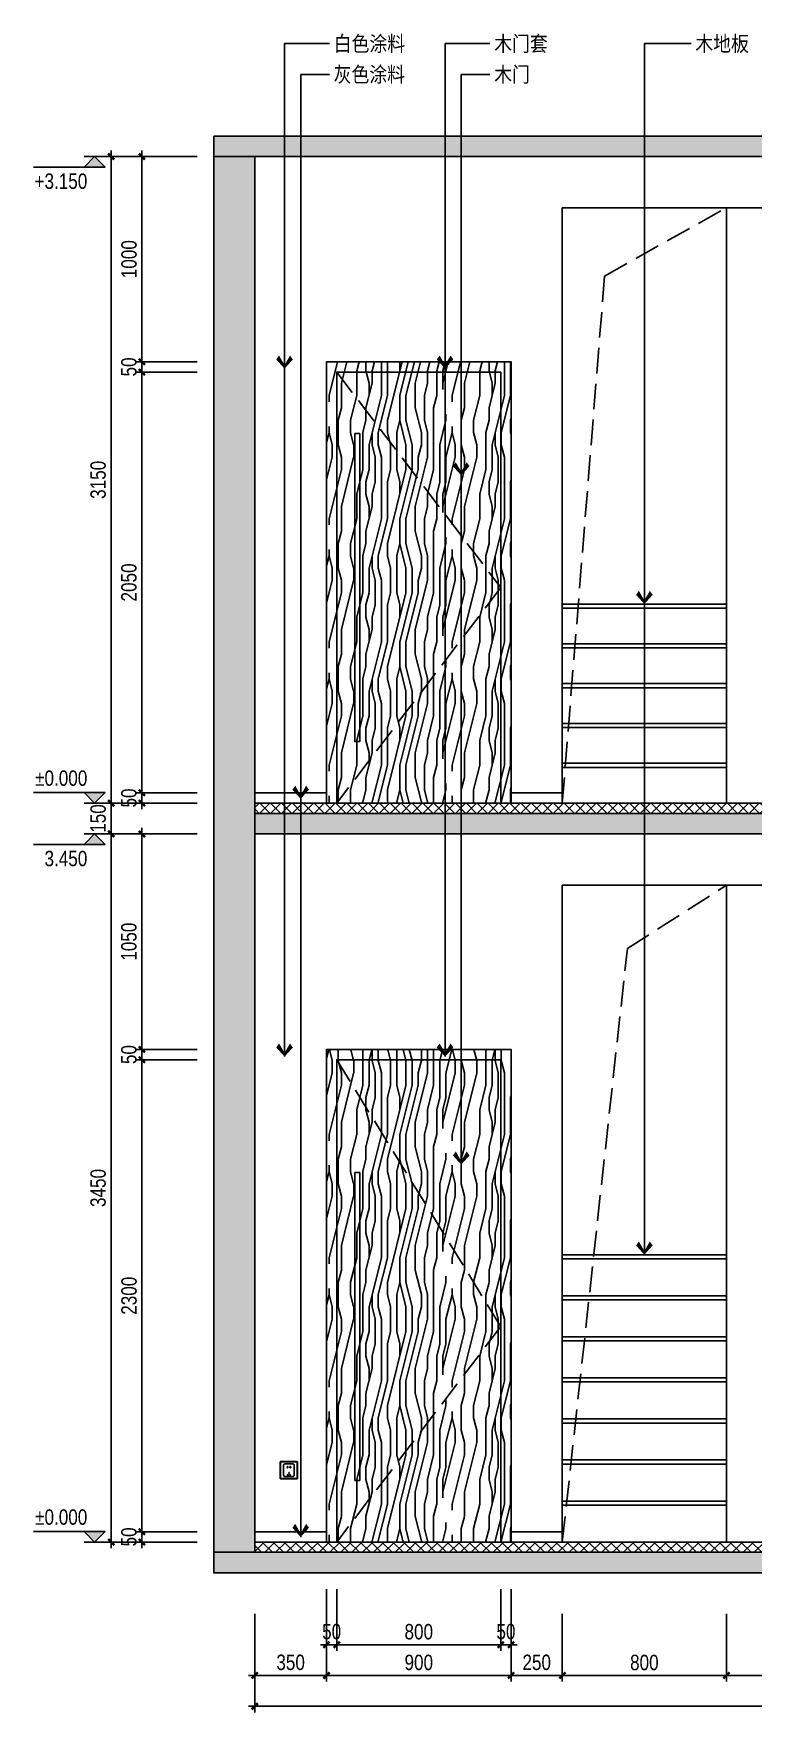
# Model space of a CAD drawing. Extents: x 468514 to 728049, y -74127 to 69080.
# Drawn here: x 507299 to 510810, y 845 to 9024 of the extents above; entities that cross this region are included whole.
import ezdxf
from ezdxf.enums import TextEntityAlignment as Align

# ---------------------------------------------------------------- set-up
doc = ezdxf.new("R2010")
doc.units = 0
doc.header["$LTSCALE"] = 500
doc.header["$MEASUREMENT"] = 0
doc.linetypes.add('DASH', pattern=[0.35, 0.25, -0.1])
doc.layers.get('Defpoints').update_dxf_attribs({"color": 229})
for name, color, linetype in [('E 立面填充', 250, 'Continuous'), ('E 立面墙体', 245, 'Continuous'), ('E 立面家具、洁具', 153, 'Continuous'), ('E 立面材料分格线', 8, 'Continuous'), ('E 立面材料类别线', 154, 'Continuous'), ('E 立面标注尺寸', 9, 'Continuous'), ('E 立面装饰完成线', 225, 'Continuous'), ('E 立面门', 107, 'Continuous')]:
    doc.layers.add(name, color=color, linetype=linetype)
doc.styles.add('PDC DIM', font='PMingLiU-ExtB.ttf', dxfattribs={"width": 0.85})
doc.styles.add('Xref-标准套房C$0$黑体', font='simhei.ttf')
doc.dimstyles.new('PDC-A2', dxfattribs={"dimscale": 0, "dimtxt": 2.5, "dimasz": 1, "dimexe": 1, "dimexo": 1, "dimgap": 0.7, "dimtad": 1, "dimdec": 0, "dimtxsty": 'PDC DIM', "dimblk": 'ARCHTICK', "dimcen": 1, "dimdle": 1, "dimclrd": 8, "dimclre": 8, "dimclrt": 9, "dimadec": 0, "dimazin": 0, "dimtfac": 1, "dimtdec": 0, "dimtix": 1, "dimtmove": 2, "dimatfit": 3, "dimldrblk": 'PDC A2 T R', "dimfxl": 10, "dimfxlon": 1, "dimarcsym": 0})

# ---------------------------------------------------------------- blocks, each defined once
blk = doc.blocks.new('ffffaasd')
at = {"linetype": 'DASH', "lineweight": -2, "ltscale": 20}
for p, q in [((69855.2, 418079.7), (69855.2, 418028.7)), ((69901.2, 418084.7), (69860.2, 418084.7)), ((69906.2, 418079.7), (69906.2, 418028.7)), ((69901.2, 418023.7), (69860.2, 418023.7))]:
    blk.add_line(p, q, dxfattribs=at)
for points in [[(69843.2, 418011.7), (69918.2, 418011.7, 0.414214), (69923.2, 418016.7), (69923.2, 418091.7, 0.414214), (69918.2, 418096.7), (69843.2, 418096.7, 0.414214), (69838.2, 418091.7), (69838.2, 418016.7, 0.414214)], [(69843.2, 418013.7), (69918.2, 418013.7, 0.414214), (69921.2, 418016.7), (69921.2, 418091.7, 0.414214), (69918.2, 418094.7), (69843.2, 418094.7, 0.414214), (69840.2, 418091.7), (69840.2, 418016.7, 0.414214)]]:
    blk.add_lwpolyline(points, format="xyb", close=True, dxfattribs=at)
for points in [[(69873.7, 418066.6), (69875.7, 418066.6), (69875.7, 418071.6), (69873.7, 418071.6)], [(69887.7, 418066.6), (69885.7, 418066.6), (69885.7, 418071.6), (69887.7, 418071.6)]]:
    blk.add_lwpolyline(points, dxfattribs=at)
for points in [[(69879.7, 418037.6), (69881.7, 418037.6), (69881.7, 418043.6), (69879.7, 418043.6)], [(69875.8, 418028.1), (69877.7, 418028.6), (69876.2, 418034.4), (69874.2, 418033.9)], [(69885.6, 418028.1), (69883.7, 418028.6), (69885.2, 418034.4), (69887.2, 418033.9)]]:
    blk.add_lwpolyline(points, close=True, dxfattribs=at)
for centre, radius, start, end in [((69860.2, 418079.7), 5, 90, 180), ((69873.9, 418069.1), 2.51, 93.6471, 266.3529), ((69887.5, 418069.1), 2.51, 273.6471, 86.3529), ((69901.2, 418079.7), 5, 0, 90), ((69860.2, 418028.7), 5, 180, 270), ((69901.2, 418028.7), 5, 270, 0)]:
    blk.add_arc(centre, radius, start, end, dxfattribs=at)
blk = doc.blocks.new('d34')
at = {"linetype": 'ByBlock', "lineweight": -2}
blk.add_blockref('ffffaasd', (0, 0), dxfattribs=at)
blk = doc.blocks.new('_ArchTick')
at = {"color": 0, "linetype": 'ByBlock', "const_width": 0.4}
blk.add_lwpolyline([(-0.5, -0.5), (0.5, 0.5)], dxfattribs=at)
blk = doc.blocks.new('*D1538')
at = {"layer": 'Defpoints', "color": 0, "transparency": 16777216}
for p in [(507827.9, 1725), (508127.9, 1725), (508127.9, 1675)]:
    blk.add_point(p, dxfattribs=at)
at = {"layer": 'E 立面标注尺寸', "color": 8, "lineweight": -2, "transparency": 16777216}
for p, q in [((508097.9, 1725), (507797.9, 1725)), ((507827.9, 1725), (507827.9, 1755)), ((507827.9, 1675), (507827.9, 1725)), ((508097.9, 1675), (507797.9, 1675)), ((507827.9, 1675), (507827.9, 1645))]:
    blk.add_line(p, q, dxfattribs=at)
at = {"layer": 'E 立面标注尺寸', "color": 8, "lineweight": -2, "transparency": 16777216, "xscale": 29.99999882274668, "yscale": 29.99999882274668, "zscale": 29.99999882274668}
for p, rotation in [((507827.9, 1725), 270), ((507827.9, 1675), 90)]:
    blk.add_blockref('_ArchTick', p, dxfattribs=dict(at, rotation=rotation))
at = {"layer": 'E 立面标注尺寸', "color": 9, "transparency": 16777216, "insert": (507764.5, 1700), "char_height": 75, "attachment_point": 5, "rotation": 90, "style": 'PDC DIM'}
blk.add_mtext('50', dxfattribs=at)
blk = doc.blocks.new('PDC A2 T R')
at = {"color": 0, "linetype": 'ByBlock'}
blk.add_line((0, 0), (-2, 0), dxfattribs=at)
for points in [[(-2.15, 0.89), (-1.49, 1.35), (-0.6, 0), (0, 0)], [(-2.15, -0.89), (-1.49, -1.35), (-0.6, 0), (0, 0)]]:
    blk.add_solid(points, dxfattribs=at)
blk = doc.blocks.new('*D1539')
at = {"layer": 'Defpoints', "color": 0, "transparency": 16777216}
for p in [(507827.9, 4025), (508127.9, 4025), (508127.9, 1725)]:
    blk.add_point(p, dxfattribs=at)
at = {"layer": 'E 立面标注尺寸', "color": 8, "lineweight": -2, "transparency": 16777216}
for p, q in [((508097.9, 4025), (507797.9, 4025)), ((507827.9, 1695), (507827.9, 4055)), ((508097.9, 1725), (507797.9, 1725))]:
    blk.add_line(p, q, dxfattribs=at)
at = {"layer": 'E 立面标注尺寸', "color": 8, "lineweight": -2, "transparency": 16777216, "xscale": 29.99999882274668, "yscale": 29.99999882274668, "zscale": 29.99999882274668}
for p, rotation in [((507827.9, 4025), 90), ((507827.9, 1725), 270)]:
    blk.add_blockref('_ArchTick', p, dxfattribs=dict(at, rotation=rotation))
at = {"layer": 'E 立面标注尺寸', "color": 9, "transparency": 16777216, "insert": (507765.2, 2875), "char_height": 75, "attachment_point": 5, "rotation": 90, "style": 'PDC DIM'}
blk.add_mtext('2300', dxfattribs=at)
blk = doc.blocks.new('*D1540')
at = {"layer": 'Defpoints', "color": 0, "transparency": 16777216}
for p in [(507827.9, 4075), (508127.9, 4075), (508127.9, 4025)]:
    blk.add_point(p, dxfattribs=at)
at = {"layer": 'E 立面标注尺寸', "color": 8, "lineweight": -2, "transparency": 16777216}
for p, q in [((507827.9, 4075), (507827.9, 4105)), ((508097.9, 4075), (507797.9, 4075)), ((508097.9, 4025), (507797.9, 4025)), ((507827.9, 4025), (507827.9, 4075)), ((507827.9, 4025), (507827.9, 3995))]:
    blk.add_line(p, q, dxfattribs=at)
at = {"layer": 'E 立面标注尺寸', "color": 8, "lineweight": -2, "transparency": 16777216, "xscale": 29.99999882274668, "yscale": 29.99999882274668, "zscale": 29.99999882274668}
for p, rotation in [((507827.9, 4075), 270), ((507827.9, 4025), 90)]:
    blk.add_blockref('_ArchTick', p, dxfattribs=dict(at, rotation=rotation))
at = {"layer": 'E 立面标注尺寸', "color": 9, "transparency": 16777216, "insert": (507764.5, 4050), "char_height": 75, "attachment_point": 5, "rotation": 90, "style": 'PDC DIM'}
blk.add_mtext('50', dxfattribs=at)
blk = doc.blocks.new('*D1541')
at = {"layer": 'Defpoints', "color": 0, "transparency": 16777216}
for p in [(507827.9, 5125), (508127.9, 5125), (508127.9, 4075)]:
    blk.add_point(p, dxfattribs=at)
at = {"layer": 'E 立面标注尺寸', "color": 8, "lineweight": -2, "transparency": 16777216}
for p, q in [((507827.9, 4045), (507827.9, 5155)), ((508097.9, 5125), (507797.9, 5125)), ((508097.9, 4075), (507797.9, 4075))]:
    blk.add_line(p, q, dxfattribs=at)
at = {"layer": 'E 立面标注尺寸', "color": 8, "lineweight": -2, "transparency": 16777216, "xscale": 29.99999882274668, "yscale": 29.99999882274668, "zscale": 29.99999882274668}
for p, rotation in [((507827.9, 5125), 90), ((507827.9, 4075), 270)]:
    blk.add_blockref('_ArchTick', p, dxfattribs=dict(at, rotation=rotation))
at = {"layer": 'E 立面标注尺寸', "color": 9, "transparency": 16777216, "insert": (507764.5, 4600), "char_height": 75, "attachment_point": 5, "rotation": 90, "style": 'PDC DIM'}
blk.add_mtext('1050', dxfattribs=at)
blk = doc.blocks.new('*D1542')
at = {"layer": 'Defpoints', "color": 0, "transparency": 16777216}
for p in [(507677.9, 5275), (508127.9, 5275), (508127.9, 5125)]:
    blk.add_point(p, dxfattribs=at)
at = {"layer": 'E 立面标注尺寸', "color": 8, "lineweight": -2, "transparency": 16777216}
for p, q in [((507977.9, 5275), (507647.9, 5275)), ((507677.9, 5275), (507677.9, 5305)), ((507677.9, 5125), (507677.9, 5275)), ((507977.9, 5125), (507647.9, 5125)), ((507677.9, 5125), (507677.9, 5095))]:
    blk.add_line(p, q, dxfattribs=at)
at = {"layer": 'E 立面标注尺寸', "color": 8, "lineweight": -2, "transparency": 16777216, "xscale": 29.99999882274668, "yscale": 29.99999882274668, "zscale": 29.99999882274668}
for p, rotation in [((507677.9, 5275), 270), ((507677.9, 5125), 90)]:
    blk.add_blockref('_ArchTick', p, dxfattribs=dict(at, rotation=rotation))
at = {"layer": 'E 立面标注尺寸', "color": 9, "transparency": 16777216, "insert": (507614.5, 5200), "char_height": 75, "attachment_point": 5, "rotation": 90, "style": 'PDC DIM'}
blk.add_mtext('150', dxfattribs=at)
blk = doc.blocks.new('*D1543')
at = {"layer": 'Defpoints', "color": 0, "transparency": 16777216}
for p in [(507827.9, 5325), (508127.9, 5325), (508127.9, 5275)]:
    blk.add_point(p, dxfattribs=at)
at = {"layer": 'E 立面标注尺寸', "color": 8, "lineweight": -2, "transparency": 16777216}
for p, q in [((508097.9, 5325), (507797.9, 5325)), ((507827.9, 5325), (507827.9, 5355)), ((507827.9, 5275), (507827.9, 5325)), ((508097.9, 5275), (507797.9, 5275)), ((507827.9, 5275), (507827.9, 5245))]:
    blk.add_line(p, q, dxfattribs=at)
at = {"layer": 'E 立面标注尺寸', "color": 8, "lineweight": -2, "transparency": 16777216, "xscale": 29.99999882274668, "yscale": 29.99999882274668, "zscale": 29.99999882274668}
for p, rotation in [((507827.9, 5325), 270), ((507827.9, 5275), 90)]:
    blk.add_blockref('_ArchTick', p, dxfattribs=dict(at, rotation=rotation))
at = {"layer": 'E 立面标注尺寸', "color": 9, "transparency": 16777216, "insert": (507764.5, 5300), "char_height": 75, "attachment_point": 5, "rotation": 90, "style": 'PDC DIM'}
blk.add_mtext('50', dxfattribs=at)
blk = doc.blocks.new('*D1544')
at = {"layer": 'Defpoints', "color": 0, "transparency": 16777216}
for p in [(507827.9, 7375), (508127.9, 7375), (508127.9, 5325)]:
    blk.add_point(p, dxfattribs=at)
at = {"layer": 'E 立面标注尺寸', "color": 8, "lineweight": -2, "transparency": 16777216}
for p, q in [((508097.9, 7375), (507797.9, 7375)), ((507827.9, 5295), (507827.9, 7405)), ((508097.9, 5325), (507797.9, 5325))]:
    blk.add_line(p, q, dxfattribs=at)
at = {"layer": 'E 立面标注尺寸', "color": 8, "lineweight": -2, "transparency": 16777216, "xscale": 29.99999882274668, "yscale": 29.99999882274668, "zscale": 29.99999882274668}
for p, rotation in [((507827.9, 7375), 90), ((507827.9, 5325), 270)]:
    blk.add_blockref('_ArchTick', p, dxfattribs=dict(at, rotation=rotation))
at = {"layer": 'E 立面标注尺寸', "color": 9, "transparency": 16777216, "insert": (507764.5, 6350), "char_height": 75, "attachment_point": 5, "rotation": 90, "style": 'PDC DIM'}
blk.add_mtext('2050', dxfattribs=at)
blk = doc.blocks.new('*D1545')
at = {"layer": 'Defpoints', "color": 0, "transparency": 16777216}
for p in [(507827.9, 7425), (508127.9, 7425), (508127.9, 7375)]:
    blk.add_point(p, dxfattribs=at)
at = {"layer": 'E 立面标注尺寸', "color": 8, "lineweight": -2, "transparency": 16777216}
for p, q in [((507827.9, 7425), (507827.9, 7455)), ((508097.9, 7425), (507797.9, 7425)), ((508097.9, 7375), (507797.9, 7375)), ((507827.9, 7375), (507827.9, 7425)), ((507827.9, 7375), (507827.9, 7345))]:
    blk.add_line(p, q, dxfattribs=at)
at = {"layer": 'E 立面标注尺寸', "color": 8, "lineweight": -2, "transparency": 16777216, "xscale": 29.99999882274668, "yscale": 29.99999882274668, "zscale": 29.99999882274668}
for p, rotation in [((507827.9, 7425), 270), ((507827.9, 7375), 90)]:
    blk.add_blockref('_ArchTick', p, dxfattribs=dict(at, rotation=rotation))
at = {"layer": 'E 立面标注尺寸', "color": 9, "transparency": 16777216, "insert": (507764.5, 7400), "char_height": 75, "attachment_point": 5, "rotation": 90, "style": 'PDC DIM'}
blk.add_mtext('50', dxfattribs=at)
blk = doc.blocks.new('*D1546')
at = {"layer": 'Defpoints', "color": 0, "transparency": 16777216}
for p in [(507827.9, 8425), (508127.9, 8425), (508127.9, 7425)]:
    blk.add_point(p, dxfattribs=at)
at = {"layer": 'E 立面标注尺寸', "color": 8, "lineweight": -2, "transparency": 16777216}
for p, q in [((508097.9, 8425), (507797.9, 8425)), ((507827.9, 7395), (507827.9, 8455)), ((508097.9, 7425), (507797.9, 7425))]:
    blk.add_line(p, q, dxfattribs=at)
at = {"layer": 'E 立面标注尺寸', "color": 8, "lineweight": -2, "transparency": 16777216, "xscale": 29.99999882274668, "yscale": 29.99999882274668, "zscale": 29.99999882274668}
for p, rotation in [((507827.9, 8425), 90), ((507827.9, 7425), 270)]:
    blk.add_blockref('_ArchTick', p, dxfattribs=dict(at, rotation=rotation))
at = {"layer": 'E 立面标注尺寸', "color": 9, "transparency": 16777216, "insert": (507765.2, 7925), "char_height": 75, "attachment_point": 5, "rotation": 90, "style": 'PDC DIM'}
blk.add_mtext('1000', dxfattribs=at)
blk = doc.blocks.new('*D1547')
at = {"layer": 'Defpoints', "color": 0, "transparency": 16777216}
for p in [(507677.9, 5125), (508127.9, 5125), (508127.9, 1675)]:
    blk.add_point(p, dxfattribs=at)
at = {"layer": 'E 立面标注尺寸', "color": 8, "lineweight": -2, "transparency": 16777216}
for p, q in [((507677.9, 1645), (507677.9, 5155)), ((507977.9, 5125), (507647.9, 5125)), ((507977.9, 1675), (507647.9, 1675))]:
    blk.add_line(p, q, dxfattribs=at)
at = {"layer": 'E 立面标注尺寸', "color": 8, "lineweight": -2, "transparency": 16777216, "xscale": 29.99999882274668, "yscale": 29.99999882274668, "zscale": 29.99999882274668}
for p, rotation in [((507677.9, 5125), 90), ((507677.9, 1675), 270)]:
    blk.add_blockref('_ArchTick', p, dxfattribs=dict(at, rotation=rotation))
at = {"layer": 'E 立面标注尺寸', "color": 9, "transparency": 16777216, "insert": (507614.5, 3400), "char_height": 75, "attachment_point": 5, "rotation": 90, "style": 'PDC DIM'}
blk.add_mtext('3450', dxfattribs=at)
blk = doc.blocks.new('*D1548')
at = {"layer": 'Defpoints', "color": 0, "transparency": 16777216}
for p in [(507677.9, 8425), (508127.9, 8425), (508127.9, 5275)]:
    blk.add_point(p, dxfattribs=at)
at = {"layer": 'E 立面标注尺寸', "color": 8, "lineweight": -2, "transparency": 16777216}
for p, q in [((507977.9, 8425), (507647.9, 8425)), ((507677.9, 5245), (507677.9, 8455)), ((507977.9, 5275), (507647.9, 5275))]:
    blk.add_line(p, q, dxfattribs=at)
at = {"layer": 'E 立面标注尺寸', "color": 8, "lineweight": -2, "transparency": 16777216, "xscale": 29.99999882274668, "yscale": 29.99999882274668, "zscale": 29.99999882274668}
for p, rotation in [((507677.9, 8425), 90), ((507677.9, 5275), 270)]:
    blk.add_blockref('_ArchTick', p, dxfattribs=dict(at, rotation=rotation))
at = {"layer": 'E 立面标注尺寸', "color": 9, "transparency": 16777216, "insert": (507614.5, 6850), "char_height": 75, "attachment_point": 5, "rotation": 90, "style": 'PDC DIM'}
blk.add_mtext('3150', dxfattribs=at)
blk = doc.blocks.new('*D1612')
at = {"layer": 'Defpoints', "color": 0, "transparency": 16777216}
for p in [(508727.9, 1475), (508777.9, 1475), (508777.9, 1175)]:
    blk.add_point(p, dxfattribs=at)
at = {"layer": 'E 立面标注尺寸', "color": 8, "lineweight": -2, "transparency": 16777216}
for p, q in [((508727.9, 1445), (508727.9, 1145)), ((508777.9, 1445), (508777.9, 1145)), ((508727.9, 1175), (508697.9, 1175)), ((508727.9, 1175), (508777.9, 1175)), ((508777.9, 1175), (508807.9, 1175))]:
    blk.add_line(p, q, dxfattribs=at)
at = {"layer": 'E 立面标注尺寸', "color": 8, "lineweight": -2, "transparency": 16777216, "xscale": 29.99999882274668, "yscale": 29.99999882274668, "zscale": 29.99999882274668}
blk.add_blockref('_ArchTick', (508727.9, 1175), dxfattribs=at)
at = {"layer": 'E 立面标注尺寸', "color": 8, "lineweight": -2, "transparency": 16777216, "xscale": 29.99999882274668, "yscale": 29.99999882274668, "zscale": 29.99999882274668, "rotation": 180}
blk.add_blockref('_ArchTick', (508777.9, 1175), dxfattribs=at)
at = {"layer": 'E 立面标注尺寸', "color": 9, "transparency": 16777216, "insert": (508752.9, 1238.5), "char_height": 75, "attachment_point": 5, "style": 'PDC DIM'}
blk.add_mtext('50', dxfattribs=at)
blk = doc.blocks.new('*D1613')
at = {"layer": 'Defpoints', "color": 0, "transparency": 16777216}
for p in [(508777.9, 1475), (509577.9, 1475), (509577.9, 1175)]:
    blk.add_point(p, dxfattribs=at)
at = {"layer": 'E 立面标注尺寸', "color": 8, "lineweight": -2, "transparency": 16777216}
for p, q in [((508777.9, 1445), (508777.9, 1145)), ((509577.9, 1445), (509577.9, 1145)), ((508747.9, 1175), (509607.9, 1175))]:
    blk.add_line(p, q, dxfattribs=at)
at = {"layer": 'E 立面标注尺寸', "color": 8, "lineweight": -2, "transparency": 16777216, "xscale": 29.99999882274668, "yscale": 29.99999882274668, "zscale": 29.99999882274668, "rotation": 180}
blk.add_blockref('_ArchTick', (508777.9, 1175), dxfattribs=at)
at = {"layer": 'E 立面标注尺寸', "color": 8, "lineweight": -2, "transparency": 16777216, "xscale": 29.99999882274668, "yscale": 29.99999882274668, "zscale": 29.99999882274668}
blk.add_blockref('_ArchTick', (509577.9, 1175), dxfattribs=at)
at = {"layer": 'E 立面标注尺寸', "color": 9, "transparency": 16777216, "insert": (509177.9, 1237.8), "char_height": 75, "attachment_point": 5, "style": 'PDC DIM'}
blk.add_mtext('800', dxfattribs=at)
blk = doc.blocks.new('*D1614')
at = {"layer": 'Defpoints', "color": 0, "transparency": 16777216}
for p in [(509577.9, 1475), (509627.9, 1475), (509627.9, 1175)]:
    blk.add_point(p, dxfattribs=at)
at = {"layer": 'E 立面标注尺寸', "color": 8, "lineweight": -2, "transparency": 16777216}
for p, q in [((509577.9, 1445), (509577.9, 1145)), ((509627.9, 1445), (509627.9, 1145)), ((509577.9, 1175), (509547.9, 1175)), ((509577.9, 1175), (509627.9, 1175)), ((509627.9, 1175), (509657.9, 1175))]:
    blk.add_line(p, q, dxfattribs=at)
at = {"layer": 'E 立面标注尺寸', "color": 8, "lineweight": -2, "transparency": 16777216, "xscale": 29.99999882274668, "yscale": 29.99999882274668, "zscale": 29.99999882274668}
blk.add_blockref('_ArchTick', (509577.9, 1175), dxfattribs=at)
at = {"layer": 'E 立面标注尺寸', "color": 8, "lineweight": -2, "transparency": 16777216, "xscale": 29.99999882274668, "yscale": 29.99999882274668, "zscale": 29.99999882274668, "rotation": 180}
blk.add_blockref('_ArchTick', (509627.9, 1175), dxfattribs=at)
at = {"layer": 'E 立面标注尺寸', "color": 9, "transparency": 16777216, "insert": (509602.9, 1238.5), "char_height": 75, "attachment_point": 5, "style": 'PDC DIM'}
blk.add_mtext('50', dxfattribs=at)
blk = doc.blocks.new('*D1615')
at = {"layer": 'Defpoints', "color": 0, "transparency": 16777216}
for p in [(508377.9, 1475), (508727.9, 1475), (508727.9, 1025)]:
    blk.add_point(p, dxfattribs=at)
at = {"layer": 'E 立面标注尺寸', "color": 8, "lineweight": -2, "transparency": 16777216}
for p, q in [((508377.9, 1325), (508377.9, 995)), ((508727.9, 1325), (508727.9, 995)), ((508347.9, 1025), (508757.9, 1025))]:
    blk.add_line(p, q, dxfattribs=at)
at = {"layer": 'E 立面标注尺寸', "color": 8, "lineweight": -2, "transparency": 16777216, "xscale": 29.99999882274668, "yscale": 29.99999882274668, "zscale": 29.99999882274668, "rotation": 180}
blk.add_blockref('_ArchTick', (508377.9, 1025), dxfattribs=at)
at = {"layer": 'E 立面标注尺寸', "color": 8, "lineweight": -2, "transparency": 16777216, "xscale": 29.99999882274668, "yscale": 29.99999882274668, "zscale": 29.99999882274668}
blk.add_blockref('_ArchTick', (508727.9, 1025), dxfattribs=at)
at = {"layer": 'E 立面标注尺寸', "color": 9, "transparency": 16777216, "insert": (508552.9, 1088.5), "char_height": 75, "attachment_point": 5, "style": 'PDC DIM'}
blk.add_mtext('350', dxfattribs=at)
blk = doc.blocks.new('*D1616')
at = {"layer": 'Defpoints', "color": 0, "transparency": 16777216}
for p in [(508727.9, 1475), (509627.9, 1475), (509627.9, 1025)]:
    blk.add_point(p, dxfattribs=at)
at = {"layer": 'E 立面标注尺寸', "color": 8, "lineweight": -2, "transparency": 16777216}
for p, q in [((508727.9, 1325), (508727.9, 995)), ((509627.9, 1325), (509627.9, 995)), ((508697.9, 1025), (509657.9, 1025))]:
    blk.add_line(p, q, dxfattribs=at)
at = {"layer": 'E 立面标注尺寸', "color": 8, "lineweight": -2, "transparency": 16777216, "xscale": 29.99999882274668, "yscale": 29.99999882274668, "zscale": 29.99999882274668, "rotation": 180}
blk.add_blockref('_ArchTick', (508727.9, 1025), dxfattribs=at)
at = {"layer": 'E 立面标注尺寸', "color": 8, "lineweight": -2, "transparency": 16777216, "xscale": 29.99999882274668, "yscale": 29.99999882274668, "zscale": 29.99999882274668}
blk.add_blockref('_ArchTick', (509627.9, 1025), dxfattribs=at)
at = {"layer": 'E 立面标注尺寸', "color": 9, "transparency": 16777216, "insert": (509177.9, 1088.2), "char_height": 75, "attachment_point": 5, "style": 'PDC DIM'}
blk.add_mtext('900', dxfattribs=at)
blk = doc.blocks.new('*D1617')
at = {"layer": 'Defpoints', "color": 0, "transparency": 16777216}
for p in [(509627.9, 1475), (509877.9, 1475), (509877.9, 1025)]:
    blk.add_point(p, dxfattribs=at)
at = {"layer": 'E 立面标注尺寸', "color": 8, "lineweight": -2, "transparency": 16777216}
for p, q in [((509627.9, 1325), (509627.9, 995)), ((509877.9, 1325), (509877.9, 995)), ((509597.9, 1025), (509907.9, 1025))]:
    blk.add_line(p, q, dxfattribs=at)
at = {"layer": 'E 立面标注尺寸', "color": 8, "lineweight": -2, "transparency": 16777216, "xscale": 29.99999882274668, "yscale": 29.99999882274668, "zscale": 29.99999882274668, "rotation": 180}
blk.add_blockref('_ArchTick', (509627.9, 1025), dxfattribs=at)
at = {"layer": 'E 立面标注尺寸', "color": 8, "lineweight": -2, "transparency": 16777216, "xscale": 29.99999882274668, "yscale": 29.99999882274668, "zscale": 29.99999882274668}
blk.add_blockref('_ArchTick', (509877.9, 1025), dxfattribs=at)
at = {"layer": 'E 立面标注尺寸', "color": 9, "transparency": 16777216, "insert": (509752.9, 1088.5), "char_height": 75, "attachment_point": 5, "style": 'PDC DIM'}
blk.add_mtext('250', dxfattribs=at)
blk = doc.blocks.new('*D1618')
at = {"layer": 'Defpoints', "color": 0, "transparency": 16777216}
for p in [(509877.9, 1475), (510677.9, 1475), (510677.9, 1025)]:
    blk.add_point(p, dxfattribs=at)
at = {"layer": 'E 立面标注尺寸', "color": 8, "lineweight": -2, "transparency": 16777216}
for p, q in [((509877.9, 1325), (509877.9, 995)), ((510677.9, 1325), (510677.9, 995)), ((509847.9, 1025), (510707.9, 1025))]:
    blk.add_line(p, q, dxfattribs=at)
at = {"layer": 'E 立面标注尺寸', "color": 8, "lineweight": -2, "transparency": 16777216, "xscale": 29.99999882274668, "yscale": 29.99999882274668, "zscale": 29.99999882274668, "rotation": 180}
blk.add_blockref('_ArchTick', (509877.9, 1025), dxfattribs=at)
at = {"layer": 'E 立面标注尺寸', "color": 8, "lineweight": -2, "transparency": 16777216, "xscale": 29.99999882274668, "yscale": 29.99999882274668, "zscale": 29.99999882274668}
blk.add_blockref('_ArchTick', (510677.9, 1025), dxfattribs=at)
at = {"layer": 'E 立面标注尺寸', "color": 9, "transparency": 16777216, "insert": (510277.9, 1087.8), "char_height": 75, "attachment_point": 5, "style": 'PDC DIM'}
blk.add_mtext('800', dxfattribs=at)
blk = doc.blocks.new('*D1619')
at = {"layer": 'Defpoints', "color": 0, "transparency": 16777216}
for p in [(510677.9, 1475), (511877.9, 1475), (511877.9, 1025)]:
    blk.add_point(p, dxfattribs=at)
at = {"layer": 'E 立面标注尺寸', "color": 8, "lineweight": -2, "transparency": 16777216}
for p, q in [((510677.9, 1325), (510677.9, 995)), ((511877.9, 1325), (511877.9, 995)), ((510647.9, 1025), (511907.9, 1025))]:
    blk.add_line(p, q, dxfattribs=at)
at = {"layer": 'E 立面标注尺寸', "color": 8, "lineweight": -2, "transparency": 16777216, "xscale": 29.99999882274668, "yscale": 29.99999882274668, "zscale": 29.99999882274668, "rotation": 180}
blk.add_blockref('_ArchTick', (510677.9, 1025), dxfattribs=at)
at = {"layer": 'E 立面标注尺寸', "color": 8, "lineweight": -2, "transparency": 16777216, "xscale": 29.99999882274668, "yscale": 29.99999882274668, "zscale": 29.99999882274668}
blk.add_blockref('_ArchTick', (511877.9, 1025), dxfattribs=at)
at = {"layer": 'E 立面标注尺寸', "color": 9, "transparency": 16777216, "insert": (511277.9, 1087.8), "char_height": 75, "attachment_point": 5, "style": 'PDC DIM'}
blk.add_mtext('1200', dxfattribs=at)
blk = doc.blocks.new('*D1624')
at = {"layer": 'Defpoints', "color": 0, "transparency": 16777216}
for p in [(508377.9, 1475), (517177.9, 1475), (508377.9, 875)]:
    blk.add_point(p, dxfattribs=at)
at = {"layer": 'E 立面标注尺寸', "color": 8, "lineweight": -2, "transparency": 16777216}
for p, q in [((508377.9, 1175), (508377.9, 845)), ((517177.9, 1175), (517177.9, 845)), ((517207.9, 875), (508347.9, 875))]:
    blk.add_line(p, q, dxfattribs=at)
at = {"layer": 'E 立面标注尺寸', "color": 8, "lineweight": -2, "transparency": 16777216, "xscale": 29.99999882274668, "yscale": 29.99999882274668, "zscale": 29.99999882274668, "rotation": 180}
blk.add_blockref('_ArchTick', (508377.9, 875), dxfattribs=at)
at = {"layer": 'E 立面标注尺寸', "color": 8, "lineweight": -2, "transparency": 16777216, "xscale": 29.99999882274668, "yscale": 29.99999882274668, "zscale": 29.99999882274668}
blk.add_blockref('_ArchTick', (517177.9, 875), dxfattribs=at)
at = {"layer": 'E 立面标注尺寸', "color": 9, "transparency": 16777216, "insert": (512777.9, 937.8), "char_height": 75, "attachment_point": 5, "style": 'PDC DIM'}
blk.add_mtext('8800', dxfattribs=at)
blk = doc.blocks.new('A$C37DB5113')
blk.add_hatch(color=256).paths.add_polyline_path([(150, 75), (75, 0), (0, 75)])
for p, q in [((0, 75), (510, 75)), ((0, 75), (75, 0)), ((150, 75), (75, 0)), ((0, 0), (150, 0))]:
    blk.add_line(p, q)
blk.add_lwpolyline([(150, 75), (75, 0), (0, 75), (150, 75)])
at = {"style": 'Xref-标准套房C$0$黑体', "width": 0.8}
blk.add_attdef('%%P0.000', text='', height=105, dxfattribs=at).set_placement((510, 75), align=Align.BOTTOM_RIGHT)

msp = doc.modelspace()

# ---------------------------------------------------------------- hatches: boundary and pattern name
at = {"layer": 'E 立面填充'}
h = msp.add_hatch(dxfattribs=at)
h.set_pattern_fill('木纹5', color=256, scale=150, angle=90, pattern_type=2)
h.set_pattern_definition([(90, (0, 3600), (-600, 4e-14), [120, -180, 60, -240]), (90, (-15, 4020), (-600, 4e-14), [120, -480]), (90, (-45, 3960), (-600, 4e-14), [60, -540]), (90, (-60, 3630), (-600, 4e-14), [30, -420, 30, -120]), (90, (-90, 3840), (-600, 4e-14), [120, -180, 30, -270]), (90, (-105, 3690), (-600, 4e-14), [90, -510]), (90, (-120, 3840), (-600, 4e-14), [180, -420]), (90, (-135, 3660), (-600, 4e-14), [120, -480]), (90, (-150, 3900), (-600, 4e-14), [300, -300]), (90, (-180, 3720), (-600, 4e-14), [60, -180, 120, -240]), (90, (-195, 4140), (-600, 4e-14), [120, -480]), (90, (-210, 4020), (-600, 4e-14), [60, -540]), (90, (-225, 3900), (-600, 4e-14), [60, -540]), (90, (-240, 3600), (-600, 4e-14), [120, -480]), (90, (-255, 3900), (-600, 4e-14), [120, -480]), (90, (-285, 3900), (-600, 4e-14), [120, -120, 120, -240]), (90, (-315, 3780), (-600, 4e-14), [60, -300, 120, -120]), (90, (-330, 3900), (-600, 4e-14), [180, -420]), (90, (-360, 3900), (-600, 4e-14), [120, -480]), (90, (-375, 3660), (-600, 4e-14), [180, -240, 60, -120]), (90, (-405, 3660), (-600, 4e-14), [300, -300]), (90, (-420, 4020), (-600, 4e-14), [60, -540]), (90, (-435, 3840), (-600, 4e-14), [120, -480]), (90, (-450, 3720), (-600, 4e-14), [60, -240, 60, -240]), (90, (-465, 3660), (-600, 4e-14), [60, -180, 120, -240]), (90, (-480, 3780), (-600, 4e-14), [60, -300, 60, -180]), (90, (-495, 3900), (-600, 4e-14), [180, -420]), (90, (-525, 3660), (-600, 4e-14), [120, -480]), (90, (-540, 3960), (-600, 4e-14), [60, -540]), (90, (-555, 4080), (-600, 4e-14), [60, -540]), (104.036243, (-45, 4020), (2e-08, 600), [61.8, -2412.0633]), (104.036243, (-180, 4080), (2e-08, 600), [61.8, -2412.0633]), (104.036243, (-540, 4020), (2e-08, 600), [61.8, -2412.0633]), (104.036243, (-315, 3840), (2e-08, 600), [61.8, -2412.0633]), (104.036243, (-405, 3960), (2e-08, 600), [61.8, -2412.0633]), (104.036243, (-360, 4020), (2e-08, 600), [61.8, -2412.0633]), (104.036243, (-465, 3720), (2e-08, 600), [61.8, -2412.0633]), (104.036243, (-435, 3960), (2e-08, 600), [61.8, -2412.0633]), (104.036243, (-210, 4080), (2e-08, 600), [123.6, -2350.2633]), (104.036243, (-255, 4020), (2e-08, 600), [123.6, -2350.2633]), (104.036243, (-285, 4020), (2e-08, 600), [123.6, -2350.2633]), (255.963757, (-90, 3840), (2e-08, -600), [61.8, -123.6, 61.8, -2226.6633]), (255.963757, (-180, 3720), (2e-08, -600), [61.8, -2412.0633]), (255.963757, (-450, 3720), (2e-08, -600), [123.6, -2350.2633]), (284.036243, (-15, 4020), (-2e-08, -600), [61.8, -2412.0633]), (75.963757, (-15, 4140), (-2e-08, 600), [61.8, -2412.0633]), (75.963757, (-225, 3960), (-2e-08, 600), [61.8, -2412.0633]), (75.963757, (-330, 4080), (-2e-08, 600), [61.8, -2412.0633]), (75.963757, (-375, 3840), (-2e-08, 600), [61.8, -2412.0633]), (75.963757, (-450, 3780), (-2e-08, 600), [61.8, -2412.0633]), (75.963757, (-480, 3840), (-2e-08, 600), [61.8, -2412.0633]), (75.963757, (-375, 3840), (-2e-08, 600), [61.8, -2412.0633]), (75.963757, (-465, 4020), (-2e-08, 600), [247.2, -2226.6633]), (75.963757, (-60, 3660), (-2e-08, 600), [247.2, -2226.6633]), (75.963757, (-105, 3720), (-2e-08, 600), [247.2, -2226.6633]), (75.963757, (-135, 3780), (-2e-08, 600), [61.8, -123.6, 123.6, -2164.8633]), (75.963757, (-180, 3780), (-2e-08, 600), [123.6, -123.6, 123.6, -2103.0633]), (75.963757, (-240, 3720), (-2e-08, 600), [247.2, -2226.6633]), (75.963757, (-285, 3660), (-2e-08, 600), [247.2, -2226.6633]), (75.963757, (-315, 3660), (-2e-08, 600), [247.2, -2226.6633]), (75.963757, (-495, 4080), (-2e-08, 600), [61.8, -2412.0633]), (75.963768, (-555, 4140), (-0.000115, 600), [123.6, -2350.2633]), (75.963768, (-525, 3780), (-0.000115, 600), [123.6, -2350.2633]), (75.963758, (7e-15, 3720), (-1e-05, 600), [247.2, -2226.6633]), (75.963758, (-420, 4080), (-1e-05, 600), [185.4, -2288.4633]), (75.963758, (-375, 4140), (-1e-05, 600), [370.8, -2103.0633])])
h.paths.add_polyline_path([(508727.9, 7425), (509627.9, 7425), (509627.9, 5275), (508727.9, 5275)])
h = msp.add_hatch(dxfattribs=at)
h.set_pattern_fill('木纹5', color=256, scale=150, angle=90, pattern_type=2)
h.set_pattern_definition([(90, (0, 0), (-600, 4e-14), [120, -180, 60, -240]), (90, (-15, 420), (-600, 4e-14), [120, -480]), (90, (-45, 360), (-600, 4e-14), [60, -540]), (90, (-60, 30), (-600, 4e-14), [30, -420, 30, -120]), (90, (-90, 240), (-600, 4e-14), [120, -180, 30, -270]), (90, (-105, 90), (-600, 4e-14), [90, -510]), (90, (-120, 240), (-600, 4e-14), [180, -420]), (90, (-135, 60), (-600, 4e-14), [120, -480]), (90, (-150, 300), (-600, 4e-14), [300, -300]), (90, (-180, 120), (-600, 4e-14), [60, -180, 120, -240]), (90, (-195, 540), (-600, 4e-14), [120, -480]), (90, (-210, 420), (-600, 4e-14), [60, -540]), (90, (-225, 300), (-600, 4e-14), [60, -540]), (90, (-240, 1e-14), (-600, 4e-14), [120, -480]), (90, (-255, 300), (-600, 4e-14), [120, -480]), (90, (-285, 300), (-600, 4e-14), [120, -120, 120, -240]), (90, (-315, 180), (-600, 4e-14), [60, -300, 120, -120]), (90, (-330, 300), (-600, 4e-14), [180, -420]), (90, (-360, 300), (-600, 4e-14), [120, -480]), (90, (-375, 60), (-600, 4e-14), [180, -240, 60, -120]), (90, (-405, 60), (-600, 4e-14), [300, -300]), (90, (-420, 420), (-600, 4e-14), [60, -540]), (90, (-435, 240), (-600, 4e-14), [120, -480]), (90, (-450, 120), (-600, 4e-14), [60, -240, 60, -240]), (90, (-465, 60), (-600, 4e-14), [60, -180, 120, -240]), (90, (-480, 180), (-600, 4e-14), [60, -300, 60, -180]), (90, (-495, 300), (-600, 4e-14), [180, -420]), (90, (-525, 60), (-600, 4e-14), [120, -480]), (90, (-540, 360), (-600, 4e-14), [60, -540]), (90, (-555, 480), (-600, 4e-14), [60, -540]), (104.036243, (-45, 420), (2e-08, 600), [61.8, -2412.0633]), (104.036243, (-180, 480), (2e-08, 600), [61.8, -2412.0633]), (104.036243, (-540, 420), (2e-08, 600), [61.8, -2412.0633]), (104.036243, (-315, 240), (2e-08, 600), [61.8, -2412.0633]), (104.036243, (-405, 360), (2e-08, 600), [61.8, -2412.0633]), (104.036243, (-360, 420), (2e-08, 600), [61.8, -2412.0633]), (104.036243, (-465, 120), (2e-08, 600), [61.8, -2412.0633]), (104.036243, (-435, 360), (2e-08, 600), [61.8, -2412.0633]), (104.036243, (-210, 480), (2e-08, 600), [123.6, -2350.2633]), (104.036243, (-255, 420), (2e-08, 600), [123.6, -2350.2633]), (104.036243, (-285, 420), (2e-08, 600), [123.6, -2350.2633]), (255.963757, (-90, 240), (2e-08, -600), [61.8, -123.6, 61.8, -2226.6633]), (255.963757, (-180, 120), (2e-08, -600), [61.8, -2412.0633]), (255.963757, (-450, 120), (2e-08, -600), [123.6, -2350.2633]), (284.036243, (-15, 420), (-2e-08, -600), [61.8, -2412.0633]), (75.963757, (-15, 540), (-2e-08, 600), [61.8, -2412.0633]), (75.963757, (-225, 360), (-2e-08, 600), [61.8, -2412.0633]), (75.963757, (-330, 480), (-2e-08, 600), [61.8, -2412.0633]), (75.963757, (-375, 240), (-2e-08, 600), [61.8, -2412.0633]), (75.963757, (-450, 180), (-2e-08, 600), [61.8, -2412.0633]), (75.963757, (-480, 240), (-2e-08, 600), [61.8, -2412.0633]), (75.963757, (-375, 240), (-2e-08, 600), [61.8, -2412.0633]), (75.963757, (-465, 420), (-2e-08, 600), [247.2, -2226.6633]), (75.963757, (-60, 60), (-2e-08, 600), [247.2, -2226.6633]), (75.963757, (-105, 120), (-2e-08, 600), [247.2, -2226.6633]), (75.963757, (-135, 180), (-2e-08, 600), [61.8, -123.6, 123.6, -2164.8633]), (75.963757, (-180, 180), (-2e-08, 600), [123.6, -123.6, 123.6, -2103.0633]), (75.963757, (-240, 120), (-2e-08, 600), [247.2, -2226.6633]), (75.963757, (-285, 60), (-2e-08, 600), [247.2, -2226.6633]), (75.963757, (-315, 60), (-2e-08, 600), [247.2, -2226.6633]), (75.963757, (-495, 480), (-2e-08, 600), [61.8, -2412.0633]), (75.963768, (-555, 540), (-0.000115, 600), [123.6, -2350.2633]), (75.963768, (-525, 180), (-0.000115, 600), [123.6, -2350.2633]), (75.963758, (7e-15, 120), (-1e-05, 600), [247.2, -2226.6633]), (75.963758, (-420, 480), (-1e-05, 600), [185.4, -2288.4633]), (75.963758, (-375, 540), (-1e-05, 600), [370.8, -2103.0633])])
h.paths.add_polyline_path([(508727.9, 4075), (509627.9, 4075), (509627.9, 1675), (508727.9, 1675)])
at = {"layer": 'E 立面墙体'}
h = msp.add_hatch(color=250, dxfattribs=at)
h.dxf.hatch_style = 1
h.paths.add_polyline_path([(508177.9, 8525), (517377.9, 8525), (517377.9, 8425), (508177.9, 8425)])
h = msp.add_hatch(dxfattribs=at)
h.set_pattern_fill('钢筋混凝土', color=250, scale=10, pattern_type=2)
h.set_pattern_definition([(45, (14283.975, 0), (-35.355339, 35.355339), []), (50, (14283.975, 0), (71.726018, -6.2752135), [7.5, -82.5]), (355, (14283.975, 0), (-13.875133, 75.219213), [6, -66]), (100.4514, (14289.95, -0.52), (57.850938, 68.943954), [6.374019, -70.114211]), (46.1842, (14283.975, 20), (106.724105, -16.551901), [11.25, -123.75]), (96.6356, (14292.87, 18.62), (93.46627, 97.411787), [9.56103, -105.1713]), (351.1842, (14283.97, 20), (93.466195, 97.41186), [9, -99]), (21, (14293.975, 15), (59.690705, -40.261889), [7.5, -82.5]), (326, (14293.975, 15), (24.331533, 72.515005), [6, -66]), (71.4514, (14298.95, 11.645), (84.022263, 32.25305), [6.374019, -70.114211]), (37.5, (14283.975, 0), (1.2159855, 33.2893854), [0.5, -65.2, 0.5, -67, 0.5, -66.25]), (7.5, (14283.975, 0), (26.3069537, 39.4411712), [0.5, -38.2, 0.5, -63.7, 0.5, -25.25]), (327.5, (14261.675, 0), (53.3822436, -2.2554872), [0.5, -25, 0.5, -78, 0.5, -103.5]), (317.5, (14251.675, 0), (58.318617, 10.0104982), [0.5, -32.5, 0.5, -51.8, 0.5, -73.5])])
h.paths.add_polyline_path([(508377.9, 1625), (508177.9, 1625), (508177.9, 8425), (508377.9, 8425)])
h = msp.add_hatch(dxfattribs=at)
h.set_pattern_fill('ANSI37', color=250, scale=300)
h.set_pattern_definition([(45, (18083.975, 0), (-26.5165043, 26.5165043), []), (135, (18083.975, 0), (-26.5165043, -26.5165043), [])])
h.paths.add_polyline_path([(508377.9, 5225), (512877.9, 5225), (512877.9, 5275), (508377.9, 5275)])
h = msp.add_hatch(color=250, dxfattribs=at)
h.dxf.hatch_style = 1
h.paths.add_polyline_path([(512877.9, 5125), (508377.9, 5125), (508377.9, 5225), (512877.9, 5225)])
h = msp.add_hatch(dxfattribs=at)
h.set_pattern_fill('ANSI37', color=250, scale=300)
h.set_pattern_definition([(45, (14283.975, 0), (-26.5165043, 26.5165043), []), (135, (14283.975, 0), (-26.5165043, -26.5165043), [])])
h.paths.add_polyline_path([(508377.9, 1675), (516377.9, 1675), (516377.9, 1625), (508377.9, 1625)])
h = msp.add_hatch(color=250, dxfattribs=at)
h.dxf.hatch_style = 1
h.paths.add_polyline_path([(517377.9, 1525), (508177.9, 1525), (508177.9, 1625), (517377.9, 1625)])

# ---------------------------------------------------------------- linework, layer by layer
for points in [[(508177.9, 8525), (517377.9, 8525), (517377.9, 8425), (508177.9, 8425)], [(508377.9, 1625), (508177.9, 1625), (508177.9, 8425), (508377.9, 8425)], [(512877.9, 5125), (508377.9, 5125), (508377.9, 5225), (512877.9, 5225)], [(517377.9, 1525), (508177.9, 1525), (508177.9, 1625), (517377.9, 1625)]]:
    msp.add_lwpolyline(points, close=True, dxfattribs=at)
at = {"layer": 'E 立面家具、洁具'}
for p, q in [((508727.9, 5325), (508377.9, 5325)), ((509877.9, 5325), (509627.9, 5325)), ((508377.9, 1725), (508727.9, 1725)), ((509627.9, 1725), (509877.9, 1725))]:
    msp.add_line(p, q, dxfattribs=at)
at = {"layer": 'E 立面材料分格线', "linetype": 'DASH'}
for points in [[(509877.9, 5275), (510084, 7843), (510677.9, 8175)], [(508777.9, 7375), (509577.9, 6325), (508777.9, 5275)], [(509877.9, 1675), (510195, 4566.5), (510677.9, 4875)], [(508777.9, 4025), (509577.9, 2725), (508777.9, 1675)]]:
    msp.add_lwpolyline(points, dxfattribs=at)
at = {"layer": 'E 立面材料类别线'}
for p, q in [((512677.9, 8175), (509877.9, 8175)), ((510677.9, 5275), (510677.9, 8175)), ((510677.9, 6245), (509877.9, 6245)), ((510677.9, 6225), (509877.9, 6225)), ((510677.9, 6051), (509877.9, 6051)), ((510677.9, 6031), (509877.9, 6031)), ((510677.9, 5857), (509877.9, 5857)), ((510677.9, 5837), (509877.9, 5837)), ((510677.9, 5663), (509877.9, 5663)), ((510677.9, 5643), (509877.9, 5643)), ((510677.9, 5469), (509877.9, 5469)), ((510677.9, 5449), (509877.9, 5449)), ((512677.9, 4875), (509877.9, 4875)), ((510677.9, 3075), (509877.9, 3075)), ((510677.9, 3055), (509877.9, 3055)), ((510677.9, 2875), (509877.9, 2875)), ((510677.9, 2855), (509877.9, 2855)), ((510677.9, 2675), (509877.9, 2675)), ((510677.9, 2655), (509877.9, 2655)), ((510677.9, 2475), (509877.9, 2475)), ((510677.9, 2455), (509877.9, 2455)), ((510677.9, 2275), (509877.9, 2275)), ((510677.9, 2255), (509877.9, 2255)), ((510677.9, 2075), (509877.9, 2075)), ((510677.9, 2055), (509877.9, 2055)), ((510677.9, 1875), (509877.9, 1875)), ((510677.9, 1855), (509877.9, 1855))]:
    msp.add_line(p, q, dxfattribs=at)
for points in [[(509877.9, 8175), (509877.9, 5275)], [(509877.9, 4875), (509877.9, 1675)], [(510677.9, 4875), (510677.9, 1675)]]:
    msp.add_lwpolyline(points, dxfattribs=at)
at = {"layer": 'E 立面装饰完成线'}
for points in [[(508377.9, 5225), (512877.9, 5225), (512877.9, 5275), (508377.9, 5275)], [(508377.9, 1675), (516377.9, 1675), (516377.9, 1625), (508377.9, 1625)]]:
    msp.add_lwpolyline(points, close=True, dxfattribs=at)
at = {"layer": 'E 立面门'}
for points in [[(508727.9, 5275), (508727.9, 7425), (509627.9, 7425), (509627.9, 5275)], [(508777.9, 5275), (508777.9, 7375), (509577.9, 7375), (509577.9, 5275)], [(508727.9, 1675), (508727.9, 4075), (509627.9, 4075), (509627.9, 1675)], [(508777.9, 1675), (508777.9, 4025), (509577.9, 4025), (509577.9, 1675)]]:
    msp.add_lwpolyline(points, dxfattribs=at)
for points in [[(509577.9, 5275), (508777.9, 5275), (508777.9, 7375), (509577.9, 7375)], [(508865.4, 7075), (508890.4, 7075), (508890.4, 5575), (508865.4, 5575)], [(509577.9, 1675), (508777.9, 1675), (508777.9, 4025), (509577.9, 4025)], [(508865.4, 3475), (508890.4, 3475), (508890.4, 1975), (508865.4, 1975)]]:
    msp.add_lwpolyline(points, close=True, dxfattribs=at)

# ---------------------------------------------------------------- block references
at = {"layer": 'E 立面家具、洁具', "linetype": 'DASH', "ltscale": 20, "xscale": -1}
msp.add_blockref('d34', (578425.2, -416029.2), dxfattribs=at)
at = {"layer": 'E 立面标注尺寸'}
ref = msp.add_blockref('A$C37DB5113', (507647.9, 8425), dxfattribs=dict(at, xscale=0.6836043956309368, yscale=0.6836043956309368, zscale=0.6836043956309368, rotation=180))
ref.add_attrib('%%P0.000', '+3.150', dxfattribs={"layer": '0', "height": 75, "rotation": 0, "style": 'PDC DIM', "width": 0.85}).set_placement((507561.5, 8245.1), align=Align.BOTTOM_RIGHT)
ref = msp.add_blockref('A$C37DB5113', (507647.9, 5275), dxfattribs=dict(at, xscale=-0.6836043956309368, yscale=0.6836043956354843, zscale=0.6836043956331337))
ref.add_attrib('%%P0.000', '%%p0.000', dxfattribs={"layer": '0', "height": 75, "rotation": 360, "style": 'PDC DIM', "width": 0.85}).set_placement((507561.5, 5336.8), align=Align.BOTTOM_RIGHT)
ref = msp.add_blockref('A$C37DB5113', (507647.9, 5125), dxfattribs=dict(at, xscale=0.6836043956309368, yscale=0.6836043956309368, zscale=0.6836043956309368, rotation=180))
ref.add_attrib('%%P0.000', '3.450', dxfattribs={"layer": '0', "height": 75, "rotation": 0, "style": 'PDC DIM', "width": 0.85}).set_placement((507561.5, 4945.1), align=Align.BOTTOM_RIGHT)
ref = msp.add_blockref('A$C37DB5113', (507647.9, 1675), dxfattribs=dict(at, xscale=-0.6836043956309368, yscale=0.6836043956354843, zscale=0.6836043956331337))
ref.add_attrib('%%P0.000', '%%p0.000', dxfattribs={"layer": '0', "height": 75, "rotation": 360, "style": 'PDC DIM', "width": 0.85}).set_placement((507561.5, 1736.8), align=Align.BOTTOM_RIGHT)

# ---------------------------------------------------------------- texts
at = {"layer": 'E 立面标注尺寸', "color": 9, "char_height": 75, "attachment_point": 1, "style": 'PDC DIM'}
for s, insert in [('{\\fPMingLiU|b0|i0|c134|p18;白色涂料}', (508763.2, 9012.5)), ('木门套', (509546, 9012.5)), ('木地板', (510526.6, 9012.5)), ('{\\fPMingLiU|b0|i0|c134|p18;灰色涂料}', (508762.8, 8862.5)), ('木门', (509545.6, 8862.5))]:
    msp.add_mtext(s, dxfattribs=dict(at, insert=insert))

# ---------------------------------------------------------------- dimensions: what is measured, and where the dimension line sits
at = {"layer": 'E 立面标注尺寸'}
for base, p1, p2, picture, middle in [((507677.9, 8425), (508127.9, 5275), (508127.9, 8425), '*D1548', (507614.5, 6850)), ((507827.9, 8425), (508127.9, 7425), (508127.9, 8425), '*D1546', (507765.2, 7925)), ((507827.9, 7425), (508127.9, 7375), (508127.9, 7425), '*D1545', (507764.5, 7400)), ((507827.9, 7375), (508127.9, 5325), (508127.9, 7375), '*D1544', (507764.5, 6350)), ((507827.9, 5325), (508127.9, 5275), (508127.9, 5325), '*D1543', (507764.5, 5300)), ((507677.9, 5275), (508127.9, 5125), (508127.9, 5275), '*D1542', (507614.5, 5200)), ((507677.9, 5125), (508127.9, 1675), (508127.9, 5125), '*D1547', (507614.5, 3400)), ((507827.9, 5125), (508127.9, 4075), (508127.9, 5125), '*D1541', (507764.5, 4600)), ((507827.9, 4075), (508127.9, 4025), (508127.9, 4075), '*D1540', (507764.5, 4050)), ((507827.9, 4025), (508127.9, 1725), (508127.9, 4025), '*D1539', (507765.2, 2875)), ((507827.9, 1725), (508127.9, 1675), (508127.9, 1725), '*D1538', (507764.5, 1700))]:
    dim = msp.add_linear_dim(base=base, p1=p1, p2=p2, angle=90, dimstyle='PDC-A2', override={"dimscale": 29.999999}, dxfattribs=at)
    dim.commit()
    dim.dimension.update_dxf_attribs({"geometry": picture, "text_midpoint": middle})
for base, p1, p2, picture, middle in [((508727.9, 1025), (508377.9, 1475), (508727.9, 1475), '*D1615', (508552.9, 1088.5)), ((508377.9, 875), (517177.9, 1475), (508377.9, 1475), '*D1624', (512777.9, 937.8)), ((508777.9, 1175), (508727.9, 1475), (508777.9, 1475), '*D1612', (508752.9, 1238.5)), ((509627.9, 1025), (508727.9, 1475), (509627.9, 1475), '*D1616', (509177.9, 1088.2)), ((509577.9, 1175), (508777.9, 1475), (509577.9, 1475), '*D1613', (509177.9, 1237.8)), ((509627.9, 1175), (509577.9, 1475), (509627.9, 1475), '*D1614', (509602.9, 1238.5)), ((509877.9, 1025), (509627.9, 1475), (509877.9, 1475), '*D1617', (509752.9, 1088.5)), ((510677.9, 1025), (509877.9, 1475), (510677.9, 1475), '*D1618', (510277.9, 1087.8)), ((511877.9, 1025), (510677.9, 1475), (511877.9, 1475), '*D1619', (511277.9, 1087.8))]:
    dim = msp.add_linear_dim(base=base, p1=p1, p2=p2, dimstyle='PDC-A2', override={"dimscale": 29.999999}, dxfattribs=at)
    dim.commit()
    dim.dimension.update_dxf_attribs({"geometry": picture, "text_midpoint": middle})

# ---------------------------------------------------------------- leaders
at = {"layer": 'E 立面标注尺寸', "annotation_type": 0, "has_hookline": 1, "hookline_direction": 0}
for points, text_width in [([(508523.3, 7391.5), (508523.3, 8975), (508742.2, 8975)], 344.7), ([(508523.3, 4039.8), (508523.3, 8975), (508742.2, 8975)], 344.7), ([(509306.1, 7391.5), (509306.1, 8975), (509525, 8975)], 265), ([(509306.1, 4039.8), (509306.1, 8975), (509525, 8975)], 265), ([(510277.9, 6245), (510277.9, 8975), (510505.6, 8975)], 265.3), ([(510277.9, 3075), (510277.9, 8975), (510505.6, 8975)], 265.3), ([(508602, 5295.6), (508602, 8825), (508741.8, 8825)], 357.2), ([(508602, 1699.5), (508602, 8825), (508741.8, 8825)], 357.2), ([(509384.8, 6871.6), (509384.8, 8825), (509524.6, 8825)], 168.1), ([(509384.8, 3513.7), (509384.8, 8825), (509524.6, 8825)], 168.1)]:
    msp.add_leader(points, dimstyle='PDC-A2', override={"dimscale": 30.000004, "dimtad": 0}, dxfattribs=dict(at, text_width=text_width))

doc.saveas('drawing.dxf')
